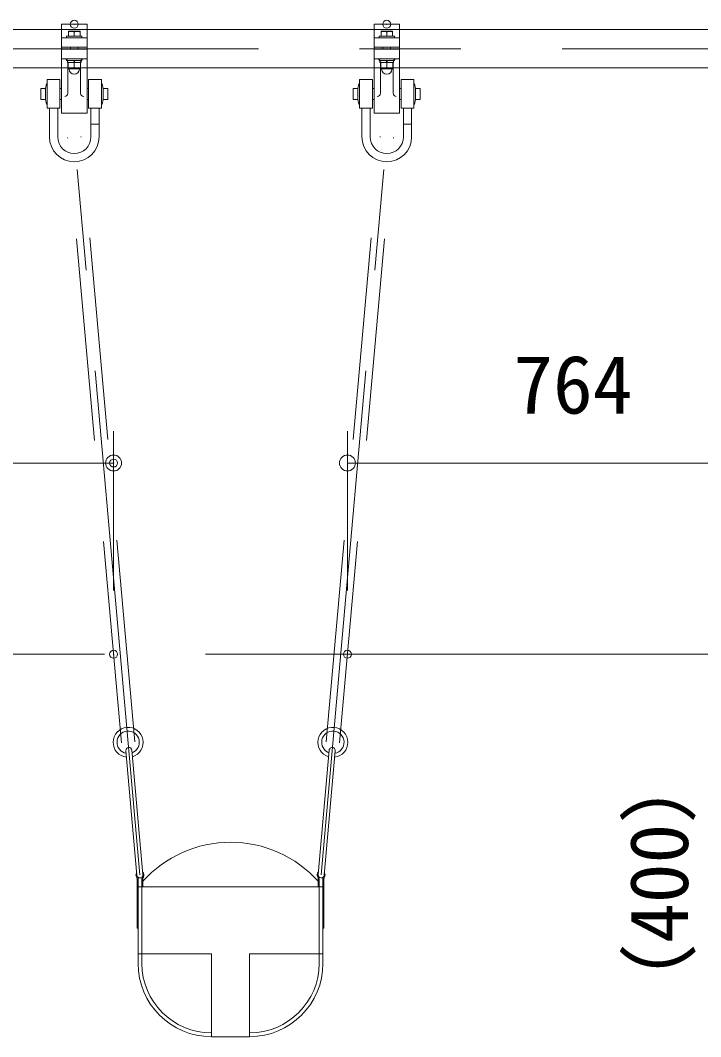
# Model space of a CAD drawing. Units: millimetres, scale not verified. Extents: x 0 to 420, y 0 to 297.
# Drawn here: x 68.36 to 89.7, y 81.27 to 113.16 of the extents above; entities that cross this region are included whole.
import ezdxf
from ezdxf.enums import TextEntityAlignment as Align

# ---------------------------------------------------------------- set-up
doc = ezdxf.new("R2010")
doc.units = ezdxf.units.MM
doc.header["$LTSCALE"] = 0.5
doc.header["$PDMODE"] = 32
doc.header["$PDSIZE"] = 0.25
doc.linetypes.add('USER1', pattern=[19.05, 12.7, -6.35])
doc.linetypes.add('USER2', pattern=[50.8, 31.75, -6.35, 6.35, -6.35])
doc.layers.add('LY_5', color=2, linetype='Continuous', lineweight=18)
doc.layers.add('LY_6', color=7, linetype='Continuous', lineweight=0)
doc.styles.add('ＭＳ ゴシック', font='')
doc.styles.get('ＭＳ ゴシック').set_extended_font_data('MS Gothic')

# ---------------------------------------------------------------- blocks, each defined once
blk = doc.blocks.new('-022-_DOTBLANK')
at = {"color": 7, "linetype": 'Continuous', "lineweight": 0}
blk.add_line((-0.5, 0), (-1, 0), dxfattribs=at)
blk.add_circle((0, 0), 0.5, dxfattribs=at)

msp = doc.modelspace()

# ---------------------------------------------------------------- linework, layer by layer
at = {"layer": 'LY_5'}
for p, q in [((69.65, 113.0327), (69.65, 110.2477)), ((69.65, 113.0327), (70.45, 113.0327)), ((70.45, 113.0327), (70.45, 110.2477)), ((79.45, 113.0327), (79.45, 110.2477)), ((79.45, 113.0327), (80.25, 113.0327)), ((80.25, 113.0327), (80.25, 110.2477)), ((69.65, 112.6127), (70.45, 112.6127)), ((69.81, 112.6127), (69.81, 112.6627)), ((69.81, 112.6627), (70.29, 112.6627)), ((69.81, 112.6127), (70.29, 112.6127)), ((69.87, 112.8027), (69.88, 112.8127)), ((69.87, 112.8027), (69.87, 112.6627)), ((70.23, 112.6627), (69.87, 112.6627)), ((70.22, 112.8127), (69.88, 112.8127)), ((70.05, 112.6627), (70.05, 112.79)), ((70.23, 112.8027), (70.22, 112.8127)), ((70.23, 112.8027), (70.23, 112.6627)), ((70.29, 112.6627), (70.29, 112.6127)), ((79.45, 112.6127), (80.25, 112.6127)), ((79.61, 112.6127), (79.61, 112.6627)), ((79.61, 112.6627), (80.09, 112.6627)), ((79.61, 112.6127), (80.09, 112.6127)), ((79.67, 112.8027), (79.68, 112.8127)), ((79.67, 112.8027), (79.67, 112.6627)), ((80.03, 112.6627), (79.67, 112.6627)), ((80.02, 112.8127), (79.68, 112.8127)), ((79.85, 112.6627), (79.85, 112.79)), ((80.03, 112.8027), (80.02, 112.8127)), ((80.03, 112.8027), (80.03, 112.6627)), ((80.09, 112.6627), (80.09, 112.6127)), ((69.65, 112.3127), (70.45, 112.3127)), ((79.45, 112.3127), (80.25, 112.3127)), ((69.65, 112.2477), (70.45, 112.2477)), ((69.65, 111.9477), (70.45, 111.9477)), ((69.81, 111.8977), (69.81, 111.9477)), ((69.81, 111.9477), (70.29, 111.9477)), ((70.29, 111.9477), (70.29, 111.8977)), ((79.45, 112.2477), (80.25, 112.2477)), ((79.45, 111.9477), (80.25, 111.9477)), ((79.61, 111.8977), (79.61, 111.9477)), ((79.61, 111.9477), (80.09, 111.9477)), ((80.09, 111.9477), (80.09, 111.8977)), ((69.81, 111.8977), (70.29, 111.8977)), ((69.835, 111.8977), (69.835, 111.8377)), ((69.835, 111.8977), (70.265, 111.8977)), ((69.835, 111.8377), (70.265, 111.8377)), ((69.85, 111.8477), (69.85, 110.8694)), ((69.86, 111.8377), (70.24, 111.8377)), ((69.86, 111.8377), (69.86, 111.6435)), ((69.86, 111.6435), (69.87, 111.6377)), ((69.87, 111.6377), (70.23, 111.6377)), ((69.89, 111.6277), (69.89, 111.6377)), ((70.0466, 111.8377), (70.0306, 111.8977)), ((70.05, 111.8377), (70.05, 111.6604)), ((70.0694, 111.8377), (70.0533, 111.8977)), ((70.21, 111.6277), (70.21, 111.6377)), ((70.24, 111.6435), (70.23, 111.6377)), ((70.24, 111.8377), (70.24, 111.6435)), ((70.25, 111.8477), (70.25, 110.8694)), ((70.265, 111.8977), (70.265, 111.8377)), ((79.61, 111.8977), (80.09, 111.8977)), ((79.635, 111.8977), (79.635, 111.8377)), ((79.635, 111.8977), (80.065, 111.8977)), ((79.635, 111.8377), (80.065, 111.8377)), ((79.65, 111.8477), (79.65, 110.8694)), ((79.66, 111.8377), (80.04, 111.8377)), ((79.66, 111.8377), (79.66, 111.6435)), ((79.66, 111.6435), (79.67, 111.6377)), ((79.67, 111.6377), (80.03, 111.6377)), ((79.69, 111.6277), (79.69, 111.6377)), ((79.8467, 111.8377), (79.8306, 111.8977)), ((79.85, 111.8377), (79.85, 111.6604)), ((79.8694, 111.8377), (79.8533, 111.8977)), ((80.01, 111.6277), (80.01, 111.6377)), ((80.04, 111.6435), (80.03, 111.6377)), ((80.04, 111.8377), (80.04, 111.6435)), ((80.05, 111.8477), (80.05, 110.8694)), ((80.065, 111.8977), (80.065, 111.8377)), ((69.2, 111.2977), (69.2, 110.3977)), ((69.2, 111.2977), (69.6, 111.2977)), ((69.6, 111.2977), (69.6, 110.3977)), ((70.5, 111.2977), (70.5, 110.3977)), ((70.9, 111.2977), (70.5, 111.2977)), ((70.9, 111.2977), (70.9, 110.3977)), ((79, 111.2977), (79, 110.3977)), ((79, 111.2977), (79.4, 111.2977)), ((79.4, 111.2977), (79.4, 110.3977)), ((80.3, 111.2977), (80.3, 110.3977)), ((80.7, 111.2977), (80.3, 111.2977)), ((80.7, 111.2977), (80.7, 110.3977)), ((69, 111.0177), (69, 110.6777)), ((69.1448, 111.0177), (69, 111.0177)), ((69.1448, 111.0173), (69.1755, 111.1647)), ((69.1448, 111.0173), (69.1448, 110.6781)), ((69.1755, 111.1647), (69.2, 111.1596)), ((69.2, 111.1596), (69.2, 110.5357)), ((69.65, 111.0177), (69.6, 111.0177)), ((70.5, 111.0177), (70.4498, 111.0177)), ((70.9245, 111.1647), (70.9, 111.1596)), ((70.9, 111.1596), (70.9, 110.5357)), ((70.9552, 111.0173), (70.9245, 111.1647)), ((71.1, 111.0177), (70.9551, 111.0177)), ((70.9552, 111.0173), (70.9552, 110.6781)), ((71.1, 110.6777), (71.1, 111.0177)), ((78.8, 111.0177), (78.8, 110.6777)), ((78.9448, 111.0177), (78.8, 111.0177)), ((78.9448, 111.0173), (78.9755, 111.1647)), ((78.9448, 111.0173), (78.9448, 110.6781)), ((78.9755, 111.1647), (79, 111.1596)), ((79, 111.1596), (79, 110.5357)), ((79.45, 111.0177), (79.4, 111.0177)), ((80.3, 111.0177), (80.2498, 111.0177)), ((80.7245, 111.1647), (80.7, 111.1596)), ((80.7, 111.1596), (80.7, 110.5357)), ((80.7552, 111.0173), (80.7245, 111.1647)), ((80.9, 111.0177), (80.7551, 111.0177)), ((80.7552, 111.0173), (80.7552, 110.6781)), ((80.9, 110.6777), (80.9, 111.0177)), ((69, 110.6777), (69.1448, 110.6777)), ((69.1448, 110.6781), (69.1755, 110.5306)), ((69.6, 110.6777), (69.65, 110.6777)), ((70.4498, 110.6777), (70.5, 110.6777)), ((70.9552, 110.6781), (70.9245, 110.5306)), ((70.9551, 110.6777), (71.1, 110.6777)), ((78.8, 110.6777), (78.9448, 110.6777)), ((78.9448, 110.6781), (78.9755, 110.5306)), ((79.4, 110.6777), (79.45, 110.6777)), ((80.2498, 110.6777), (80.3, 110.6777)), ((80.7552, 110.6781), (80.7245, 110.5306)), ((80.7551, 110.6777), (80.9, 110.6777)), ((69.1755, 110.5306), (69.2, 110.5357)), ((69.2, 110.3977), (69.6, 110.3977)), ((69.27, 110.3977), (69.27, 109.4977)), ((69.53, 110.3977), (69.53, 109.4977)), ((70.9, 110.3977), (70.5, 110.3977)), ((70.57, 110.3977), (70.57, 109.8177)), ((70.83, 110.3977), (70.83, 109.8177)), ((70.9245, 110.5306), (70.9, 110.5357)), ((78.9755, 110.5306), (79, 110.5357)), ((79, 110.3977), (79.4, 110.3977)), ((79.07, 110.3977), (79.07, 109.4977)), ((79.33, 110.3977), (79.33, 109.4977)), ((80.7, 110.3977), (80.3, 110.3977)), ((80.37, 110.3977), (80.37, 109.8177)), ((80.63, 110.3977), (80.63, 109.8177)), ((80.7245, 110.5306), (80.7, 110.5357)), ((69.65, 110.2477), (70.45, 110.2477)), ((79.45, 110.2477), (80.25, 110.2477)), ((70.57, 109.8977), (70.83, 109.8977)), ((70.57, 109.4977), (70.57, 109.8177)), ((70.83, 109.4977), (70.83, 109.8177)), ((80.37, 109.8977), (80.63, 109.8977)), ((80.37, 109.4977), (80.37, 109.8177)), ((80.63, 109.4977), (80.63, 109.8177)), ((72.02, 86.2222), (72.02, 84.6677)), ((72.05, 85.9677), (72.05, 86.2222)), ((72.17, 85.9677), (72.17, 86.2222)), ((72.2, 86.2222), (72.2, 85.9677)), ((77.7, 86.2222), (77.7, 85.9677)), ((77.73, 85.9677), (77.73, 86.2222)), ((77.85, 85.9677), (77.85, 86.2222)), ((77.88, 86.2222), (77.88, 84.6677)), ((72.05, 85.9677), (77.85, 85.9677)), ((72.02, 84.6677), (72.05, 84.6677)), ((77.88, 84.6677), (77.85, 84.6677)), ((72.05, 83.8677), (74.35, 83.8677)), ((72.17, 83.8677), (72.17, 83.5677)), ((74.35, 83.8677), (74.35, 81.2677)), ((75.55, 83.8677), (77.85, 83.8677)), ((75.55, 83.8677), (75.55, 81.2677)), ((77.73, 83.8677), (77.73, 83.5677))]:
    msp.add_line(p, q, dxfattribs=at)
at = {"layer": 'LY_5', "color": 7, "lineweight": 0}
for p, q in [((62.85, 112.8727), (69.65, 112.8727)), ((70.45, 112.8727), (79.45, 112.8727)), ((80.25, 112.8727), (92.25, 112.8727)), ((62.85, 111.6627), (69.65, 111.6627)), ((70.45, 111.6627), (79.45, 111.6627)), ((80.25, 111.6627), (92.25, 111.6627)), ((72.2046, 86.3511), (71.8571, 90.2574)), ((77.6954, 86.3511), (78.0429, 90.2574)), ((72.0154, 86.3343), (71.6678, 90.2406)), ((77.8846, 86.3343), (78.2322, 90.2406)), ((72.05, 85.9677), (72.05, 83.5677)), ((72.17, 85.9677), (72.17, 83.8677)), ((77.73, 85.9677), (77.73, 83.8677)), ((77.85, 85.9677), (77.85, 83.5677)), ((74.35, 81.2677), (75.55, 81.2677))]:
    msp.add_line(p, q, dxfattribs=at)
at = {"layer": 'LY_5', "color": 7, "linetype": 'USER1', "lineweight": 0}
for p, q in [((69.65, 112.8727), (70.45, 112.8727)), ((79.45, 112.8727), (80.25, 112.8727)), ((69.93, 112.3127), (69.93, 112.2477)), ((70.17, 112.3127), (70.17, 112.2477)), ((79.73, 112.3127), (79.73, 112.2477)), ((79.97, 112.3127), (79.97, 112.2477)), ((69.65, 111.6627), (70.45, 111.6627)), ((79.45, 111.6627), (80.25, 111.6627)), ((71.5307, 90.4844), (69.8408, 109.4791)), ((71.949, 90.5216), (70.2592, 109.5163)), ((77.951, 90.5216), (79.6408, 109.5163)), ((78.3693, 90.4844), (80.0592, 109.4791))]:
    msp.add_line(p, q, dxfattribs=at)
at = {"layer": 'LY_5', "color": 7, "linetype": 'USER2', "lineweight": 0}
for p, q in [((59.95, 112.2677), (112.55, 112.2677)), ((72.11, 86.3427), (70.05, 109.4977)), ((77.79, 86.3427), (79.85, 109.4977)), ((115.4435, 93.2677), (57.0565, 93.2677))]:
    msp.add_line(p, q, dxfattribs=at)
at = {"layer": 'LY_5'}
for centre, radius, start, end in [((69.96, 112.5605), 0.2465, 68.58229, 111.41755), ((70.14, 112.5605), 0.2465, 68.58243, 111.41757), ((79.76, 112.5605), 0.2465, 68.58229, 111.41755), ((79.94, 112.5605), 0.2465, 68.58243, 111.41757), ((69.75, 111.8477), 0.1, 0, 90), ((70.35, 111.8477), 0.1, 90, 180), ((79.55, 111.8477), 0.1, 0, 90), ((80.15, 111.8477), 0.1, 90, 180), ((69.955, 111.9179), 0.2744, 249.74445, 290.25555), ((70.05, 111.6277), 0.16, 180, 0), ((70.145, 111.9179), 0.2744, 249.74445, 290.25555), ((79.755, 111.9179), 0.2744, 249.74445, 290.25555), ((79.85, 111.6277), 0.16, 180, 0), ((79.945, 111.9179), 0.2744, 249.74445, 290.25555), ((69.75, 110.8694), 0.1, 270, 0), ((70.35, 110.8694), 0.1, 180, 270), ((79.55, 110.8694), 0.1, 270, 0), ((80.15, 110.8694), 0.1, 180, 270), ((70.05, 109.4977), 0.78, 180, 0), ((70.05, 109.4977), 0.52, 180, 0), ((79.85, 109.4977), 0.78, 180, 0), ((79.85, 109.4977), 0.52, 180, 0), ((74.95, 83.6641), 3.7036, 42.05292, 137.94708), ((72.11, 86.3427), 0.125, 327.61246, 45.61977), ((77.79, 86.3427), 0.125, 134.38023, 212.38754), ((72.11, 86.3427), 0.125, 144.54817, 212.38754), ((71.92, 86.2222), 0.1, 0, 32.38754), ((72.11, 86.3427), 0.095, 185.08397, 5.08397), ((71.92, 86.2222), 0.13, 0, 32.38754), ((72.3, 86.2222), 0.13, 147.61246, 180), ((72.3, 86.2222), 0.1, 147.61246, 180), ((77.6, 86.2222), 0.1, 0, 32.38754), ((77.79, 86.3427), 0.095, 174.91603, 354.91603), ((77.6, 86.2222), 0.13, 0, 32.38754), ((77.98, 86.2222), 0.13, 147.61246, 180), ((77.98, 86.2222), 0.1, 147.61246, 180), ((77.79, 86.3427), 0.125, 327.61246, 35.45183), ((74.35, 83.5677), 2.18, 180, 270), ((75.55, 83.5677), 2.18, 270, 0)]:
    msp.add_arc(centre, radius, start, end, dxfattribs=at)
at = {"layer": 'LY_5', "color": 7, "lineweight": 0}
for centre, radius, start, end in [((71.7399, 90.503), 0.47, 286.74538, 263.42256), ((78.1601, 90.503), 0.47, 276.57744, 253.25463), ((71.7399, 90.503), 0.35, 290.83326, 259.33468), ((78.1601, 90.503), 0.35, 280.66532, 249.16674), ((71.7625, 90.249), 0.095, 5.08397, 185.08397), ((78.1375, 90.249), 0.095, 354.91603, 174.91603), ((72.11, 86.3427), 0.095, 185.08397, 5.08397), ((77.79, 86.3427), 0.095, 174.91603, 354.91603), ((74.35, 83.5677), 2.3, 180, 270), ((75.55, 83.5677), 2.3, 270, 0)]:
    msp.add_arc(centre, radius, start, end, dxfattribs=at)
at = {"layer": 'LY_6'}
for p, q in [((71.2831, 95.2677), (71.2831, 100.2677)), ((78.6169, 95.2677), (78.6169, 100.2677)), ((57.0565, 99.2677), (71.2831, 99.2677)), ((78.6169, 99.2677), (93.8831, 99.2677))]:
    msp.add_line(p, q, dxfattribs=at)
for p in [(70.05, 113.0327), (70.05, 113.0327), (79.85, 113.0327), (79.85, 113.0327), (71.2831, 99.2677), (71.2831, 93.2677), (78.6169, 93.2677)]:
    msp.add_point(p, dxfattribs=at)

# ---------------------------------------------------------------- block references
at = {"layer": 'LY_6', "xscale": 0.5, "yscale": 0.5}
msp.add_blockref('-022-_DOTBLANK', (71.2831, 99.2677), dxfattribs=at)
at = {"layer": 'LY_6', "xscale": 0.5, "yscale": 0.5, "rotation": 180}
msp.add_blockref('-022-_DOTBLANK', (78.6169, 99.2677), dxfattribs=at)

# ---------------------------------------------------------------- texts
at = {"layer": 'LY_6', "style": 'ＭＳ ゴシック'}
msp.add_text('764', height=1.833, dxfattribs=at).set_placement((83.8161, 100.2677), align=Align.BOTTOM_LEFT)
msp.add_text('（400）', height=1.833, rotation=90, dxfattribs=at).set_placement((89.85, 81.7079), align=Align.BOTTOM_LEFT)

doc.saveas('drawing.dxf')
